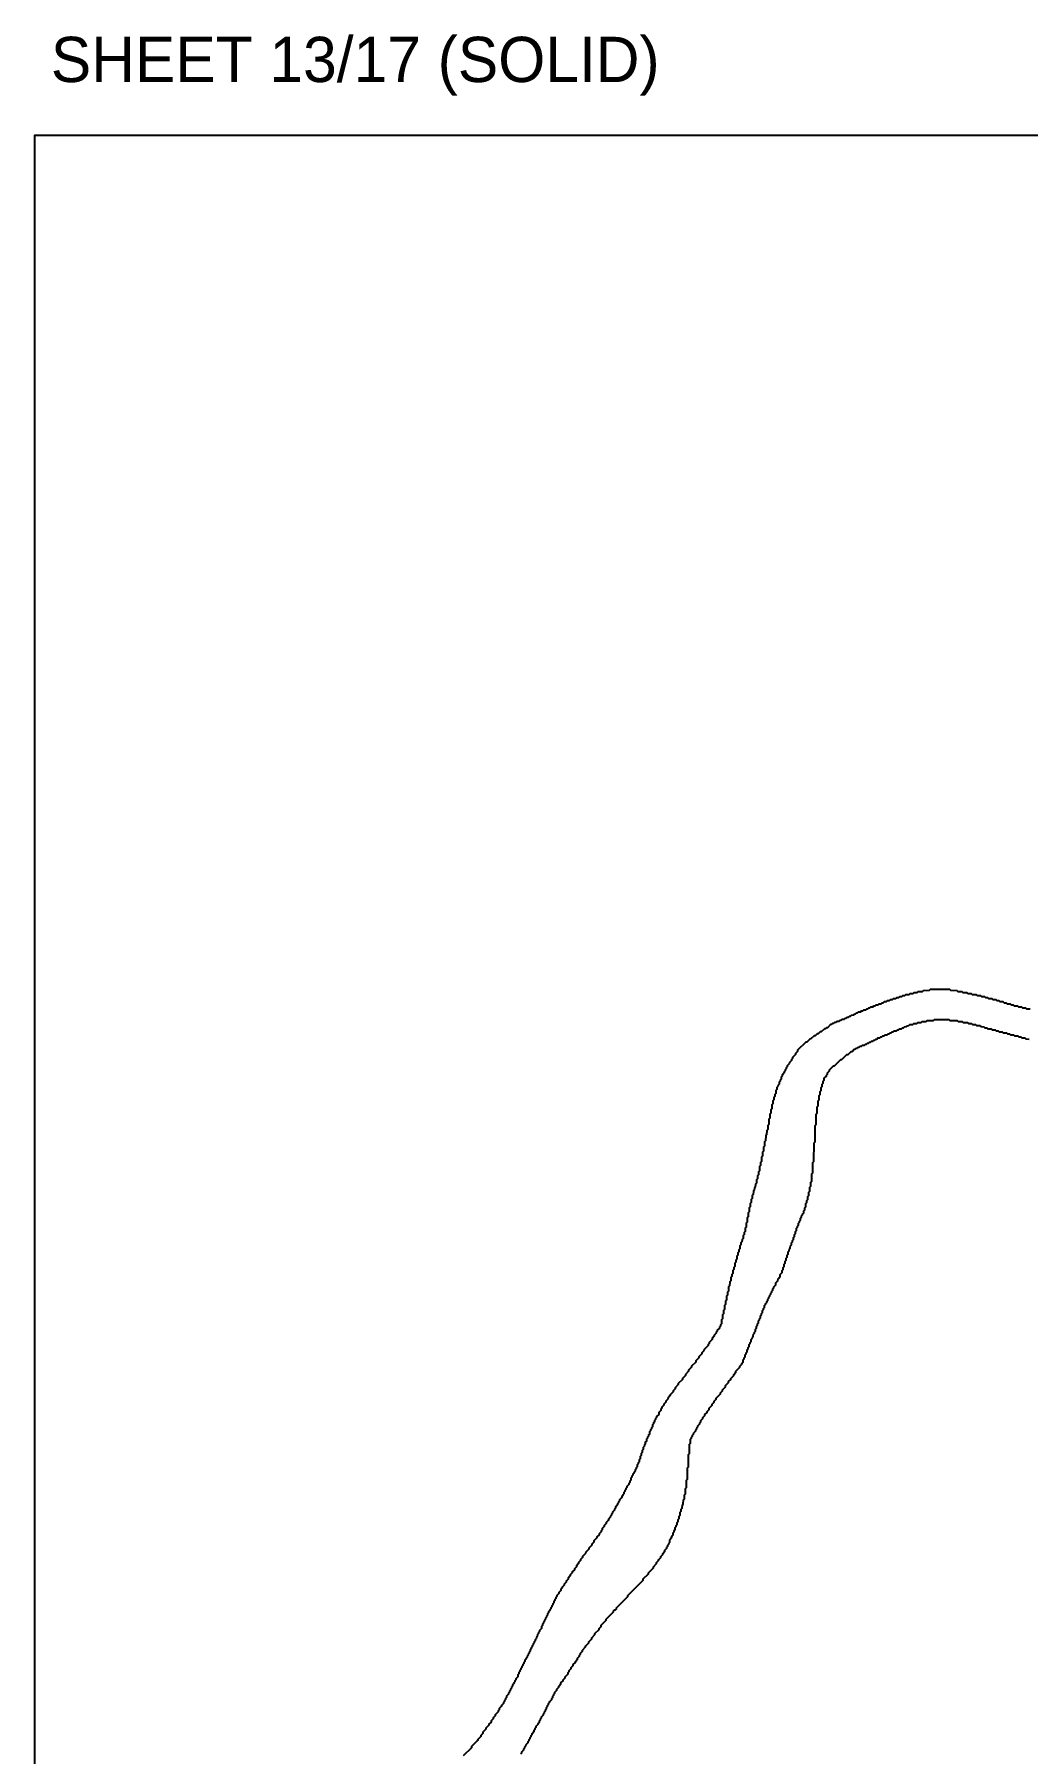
# Model space of a CAD drawing. Header units: millimetres. Extents: x 0 to 6416, y -3898 to 1268.
# Drawn here: x 2598 to 3081, y -2166 to -1330 of the extents above; entities that cross this region are included whole.
import ezdxf

# ---------------------------------------------------------------- set-up
doc = ezdxf.new("R2010")
doc.units = ezdxf.units.MM
for name, color, linetype in [('CUT_OUTER', 1, 'Continuous'), ('ENGRAVE_NEXT', 3, 'Continuous'), ('NOTES', 7, 'Continuous'), ('SHEET_EDGE', 7, 'Continuous')]:
    doc.layers.add(name, color=color, linetype=linetype)

msp = doc.modelspace()

# ---------------------------------------------------------------- linework, layer by layer
at = {"layer": 'CUT_OUTER'}
msp.add_lwpolyline([(3082.4, -1803.89), (3080.9, -1803.87), (3080.4, -1803.39), (3078.9, -1803.37), (3078.4, -1802.89), (3076.9, -1802.87), (3076.4, -1802.39), (3074.9, -1802.37), (3074.4, -1801.89), (3073.4, -1801.88), (3072.9, -1801.39), (3071.4, -1801.37), (3070.9, -1800.89), (3069.9, -1800.88), (3069.4, -1800.39), (3067.9, -1800.37), (3067.4, -1799.89), (3066.4, -1799.88), (3065.9, -1799.39), (3064.4, -1799.37), (3063.9, -1798.89), (3062.4, -1798.87), (3061.9, -1798.39), (3060.9, -1798.38), (3060.4, -1797.89), (3058.9, -1797.88), (3058.4, -1797.39), (3056.9, -1797.38), (3056.4, -1796.89), (3054.4, -1796.87), (3053.9, -1796.39), (3052.4, -1796.38), (3051.9, -1795.89), (3049.9, -1795.87), (3049.4, -1795.39), (3047.4, -1795.38), (3046.9, -1794.89), (3043.9, -1794.88), (3043.4, -1794.39), (3033.9, -1794.39), (3033.4, -1794.87), (3030.4, -1794.89), (3029.9, -1795.37), (3027.9, -1795.39), (3027.4, -1795.87), (3025.9, -1795.89), (3025.4, -1796.37), (3023.9, -1796.39), (3023.4, -1796.87), (3021.9, -1796.89), (3021.4, -1797.38), (3020.4, -1797.39), (3019.9, -1797.87), (3018.9, -1797.89), (3018.4, -1798.37), (3017.4, -1798.39), (3016.9, -1798.87), (3015.9, -1798.89), (3015.4, -1799.37), (3014.4, -1799.39), (3013.9, -1799.87), (3012.9, -1799.89), (3012.4, -1800.37), (3011.4, -1800.39), (3010.9, -1800.88), (3010.37, -1800.9), (3009.9, -1801.37), (3008.9, -1801.39), (3008.4, -1801.87), (3007.4, -1801.89), (3006.9, -1802.38), (3006.37, -1802.4), (3005.9, -1802.87), (3004.9, -1802.89), (3004.4, -1803.37), (3003.9, -1803.38), (3003.4, -1803.87), (3002.87, -1803.9), (3002.4, -1804.37), (3001.4, -1804.38), (3000.9, -1804.87), (3000.37, -1804.9), (2999.9, -1805.37), (2998.9, -1805.39), (2998.4, -1805.87), (2997.9, -1805.88), (2997.4, -1806.37), (2996.87, -1806.4), (2996.4, -1806.87), (2995.4, -1806.88), (2994.9, -1807.37), (2994.4, -1807.38), (2993.9, -1807.87), (2993.4, -1807.88), (2992.9, -1808.37), (2992.37, -1808.4), (2991.9, -1808.87), (2990.9, -1808.88), (2990.4, -1809.37), (2989.87, -1809.4), (2989.4, -1809.87), (2988.4, -1809.89), (2987.9, -1810.38), (2987.38, -1810.4), (2986.9, -1810.88), (2986.4, -1810.88), (2985.9, -1811.38), (2985.4, -1811.39), (2983.9, -1812.87), (2983.4, -1812.88), (2982.9, -1813.37), (2982.4, -1813.38), (2980.9, -1814.87), (2980.4, -1814.88), (2979.4, -1815.87), (2978.9, -1815.88), (2977.9, -1816.87), (2977.4, -1816.88), (2975.9, -1818.37), (2975.38, -1818.4), (2973.9, -1819.87), (2973.38, -1819.9), (2969.4, -1823.88), (2969.37, -1824.4), (2968.38, -1825.4), (2968.37, -1825.9), (2966.88, -1827.4), (2966.87, -1827.9), (2966.38, -1828.4), (2966.37, -1828.9), (2965.4, -1829.88), (2965.37, -1830.4), (2964.38, -1831.4), (2964.37, -1831.9), (2963.88, -1832.4), (2963.87, -1832.9), (2963.38, -1833.4), (2963.37, -1833.9), (2962.88, -1834.4), (2962.87, -1834.9), (2961.9, -1835.88), (2961.87, -1836.4), (2961.39, -1836.9), (2961.37, -1837.9), (2960.9, -1838.37), (2960.87, -1838.9), (2960.38, -1839.4), (2960.37, -1840.4), (2959.9, -1840.87), (2959.87, -1841.4), (2959.38, -1841.9), (2959.37, -1842.9), (2958.88, -1843.4), (2958.87, -1844.9), (2958.38, -1845.4), (2958.37, -1846.4), (2957.88, -1846.9), (2957.87, -1847.9), (2957.38, -1848.4), (2957.37, -1849.9), (2956.88, -1850.4), (2956.87, -1852.4), (2956.38, -1852.9), (2956.37, -1854.4), (2955.88, -1854.9), (2955.86, -1856.9), (2955.38, -1857.4), (2955.36, -1859.9), (2954.88, -1860.4), (2954.86, -1862.4), (2954.38, -1862.9), (2954.36, -1864.9), (2953.88, -1865.4), (2953.86, -1867.9), (2953.38, -1868.4), (2953.36, -1870.4), (2952.88, -1870.9), (2952.86, -1872.9), (2952.38, -1873.4), (2952.36, -1875.4), (2951.88, -1875.9), (2951.86, -1877.9), (2951.38, -1878.4), (2951.36, -1879.9), (2950.88, -1880.4), (2950.85, -1882.4), (2950.38, -1882.9), (2950.36, -1884.4), (2949.88, -1884.9), (2949.86, -1886.4), (2949.38, -1886.9), (2949.35, -1888.4), (2948.88, -1888.9), (2948.85, -1890.4), (2948.38, -1890.9), (2948.36, -1891.9), (2947.88, -1892.4), (2947.86, -1893.9), (2947.38, -1894.4), (2947.36, -1895.9), (2946.88, -1896.4), (2946.86, -1897.9), (2946.38, -1898.4), (2946.36, -1899.9), (2945.88, -1900.4), (2945.86, -1902.4), (2945.38, -1902.9), (2945.36, -1904.9), (2944.88, -1905.4), (2944.85, -1907.4), (2944.38, -1907.9), (2944.35, -1909.9), (2943.88, -1910.4), (2943.85, -1911.9), (2943.38, -1912.4), (2943.36, -1913.4), (2942.88, -1913.9), (2942.86, -1915.4), (2942.38, -1915.9), (2942.36, -1916.9), (2941.88, -1917.4), (2941.86, -1918.4), (2941.38, -1918.9), (2941.36, -1920.4), (2940.88, -1920.9), (2940.86, -1921.9), (2940.38, -1922.4), (2940.36, -1923.4), (2939.88, -1923.9), (2939.86, -1925.4), (2939.38, -1925.9), (2939.36, -1926.9), (2938.88, -1927.4), (2938.86, -1928.9), (2938.38, -1929.4), (2938.37, -1930.4), (2937.88, -1930.9), (2937.86, -1932.4), (2937.38, -1932.9), (2937.37, -1933.9), (2936.88, -1934.4), (2936.87, -1935.9), (2936.38, -1936.4), (2936.37, -1938.4), (2935.88, -1938.9), (2935.87, -1940.9), (2935.38, -1941.4), (2935.37, -1942.9), (2934.88, -1943.4), (2934.87, -1945.4), (2934.38, -1945.9), (2934.37, -1947.4), (2933.88, -1947.9), (2933.86, -1949.9), (2933.38, -1950.4), (2933.36, -1951.9), (2932.88, -1952.4), (2932.86, -1954.4), (2932.38, -1954.9), (2932.35, -1956.9), (2931.87, -1957.4), (2931.86, -1957.9), (2931.37, -1958.4), (2931.36, -1958.9), (2930.38, -1959.9), (2930.36, -1960.4), (2929.88, -1960.9), (2929.86, -1961.4), (2928.9, -1962.37), (2928.86, -1962.9), (2927.88, -1963.9), (2927.86, -1964.4), (2926.38, -1965.9), (2926.37, -1966.4), (2925.88, -1966.9), (2925.86, -1967.4), (2923.9, -1969.37), (2923.87, -1969.9), (2922.88, -1970.9), (2922.87, -1971.4), (2921.4, -1972.87), (2921.37, -1973.4), (2919.88, -1974.9), (2919.87, -1975.4), (2917.9, -1977.37), (2917.87, -1977.9), (2916.38, -1979.4), (2916.37, -1979.9), (2914.88, -1981.4), (2914.87, -1981.9), (2913.38, -1983.4), (2913.37, -1983.9), (2911.4, -1985.88), (2911.37, -1986.4), (2909.88, -1987.9), (2909.87, -1988.4), (2908.88, -1989.4), (2908.87, -1989.9), (2907.38, -1991.4), (2907.37, -1991.9), (2906.4, -1992.88), (2906.37, -1993.4), (2905.38, -1994.4), (2905.37, -1994.9), (2904.38, -1995.9), (2904.37, -1996.4), (2903.38, -1997.4), (2903.37, -1997.9), (2902.88, -1998.4), (2902.87, -1998.9), (2901.89, -1999.9), (2901.87, -2000.9), (2900.88, -2001.9), (2900.87, -2002.4), (2900.38, -2002.9), (2900.37, -2003.4), (2899.88, -2003.9), (2899.87, -2004.4), (2899.4, -2004.87), (2899.37, -2005.4), (2898.88, -2005.9), (2898.87, -2006.9), (2898.4, -2007.37), (2898.37, -2007.9), (2897.88, -2008.4), (2897.87, -2008.9), (2897.38, -2009.4), (2897.37, -2010.4), (2896.9, -2010.87), (2896.87, -2011.4), (2896.38, -2011.9), (2896.37, -2012.4), (2895.88, -2012.9), (2895.87, -2013.9), (2895.38, -2014.4), (2895.37, -2015.4), (2894.9, -2015.86), (2894.87, -2016.4), (2894.38, -2016.9), (2894.37, -2017.9), (2893.88, -2018.4), (2893.87, -2019.4), (2893.38, -2019.9), (2893.36, -2020.9), (2892.88, -2021.4), (2892.86, -2022.4), (2892.38, -2022.9), (2892.36, -2023.9), (2891.9, -2024.36), (2891.86, -2024.9), (2891.38, -2025.4), (2891.36, -2026.4), (2890.88, -2026.9), (2890.86, -2027.4), (2890.4, -2027.86), (2890.36, -2028.4), (2889.88, -2028.9), (2889.86, -2029.4), (2889.38, -2029.9), (2889.36, -2030.4), (2888.88, -2030.9), (2888.87, -2031.4), (2888.38, -2031.9), (2888.36, -2032.9), (2887.9, -2033.36), (2887.86, -2033.9), (2887.38, -2034.4), (2887.36, -2034.9), (2886.38, -2035.9), (2886.36, -2036.4), (2885.88, -2036.9), (2885.86, -2037.4), (2885.38, -2037.9), (2885.36, -2038.4), (2884.88, -2038.9), (2884.86, -2039.4), (2884.38, -2039.9), (2884.36, -2040.4), (2883.88, -2040.9), (2883.86, -2041.4), (2882.88, -2042.4), (2882.86, -2042.9), (2882.38, -2043.4), (2882.36, -2043.9), (2881.88, -2044.4), (2881.86, -2044.9), (2880.88, -2045.9), (2880.86, -2046.4), (2880.38, -2046.9), (2880.36, -2047.4), (2879.38, -2048.4), (2879.36, -2048.9), (2878.88, -2049.4), (2878.86, -2049.9), (2878.38, -2050.4), (2878.36, -2050.9), (2877.4, -2051.87), (2877.36, -2052.4), (2876.38, -2053.4), (2876.36, -2053.9), (2875.38, -2054.9), (2875.36, -2055.4), (2874.38, -2056.4), (2874.36, -2056.9), (2873.88, -2057.4), (2873.86, -2057.9), (2872.9, -2058.87), (2872.86, -2059.4), (2871.88, -2060.4), (2871.86, -2060.9), (2870.38, -2062.4), (2870.36, -2062.9), (2869.38, -2063.9), (2869.36, -2064.4), (2867.9, -2065.87), (2867.86, -2066.4), (2866.38, -2067.9), (2866.37, -2068.4), (2864.88, -2069.9), (2864.87, -2070.4), (2863.9, -2071.37), (2863.87, -2071.9), (2862.88, -2072.9), (2862.87, -2073.4), (2861.88, -2074.4), (2861.87, -2074.9), (2860.88, -2075.9), (2860.87, -2076.4), (2859.88, -2077.4), (2859.87, -2077.9), (2858.88, -2078.9), (2858.87, -2079.4), (2857.88, -2080.4), (2857.87, -2080.9), (2856.88, -2081.9), (2856.87, -2082.4), (2855.88, -2083.4), (2855.87, -2083.9), (2854.88, -2084.9), (2854.87, -2085.4), (2854.38, -2085.9), (2854.37, -2086.4), (2853.4, -2087.38), (2853.37, -2087.9), (2852.38, -2088.9), (2852.37, -2089.4), (2851.88, -2089.9), (2851.87, -2090.4), (2851.38, -2090.9), (2851.37, -2091.4), (2850.88, -2091.9), (2850.87, -2092.4), (2850.38, -2092.9), (2850.37, -2093.4), (2849.88, -2093.9), (2849.87, -2094.4), (2849.38, -2094.9), (2849.37, -2095.4), (2848.88, -2095.9), (2848.87, -2096.4), (2848.38, -2096.9), (2848.37, -2097.4), (2847.88, -2097.9), (2847.87, -2098.4), (2847.38, -2098.9), (2847.37, -2099.4), (2846.88, -2099.9), (2846.87, -2100.4), (2846.38, -2100.9), (2846.37, -2101.4), (2845.88, -2101.9), (2845.87, -2102.4), (2845.4, -2102.87), (2845.37, -2103.4), (2844.88, -2103.9), (2844.87, -2104.9), (2843.88, -2105.9), (2843.87, -2106.4), (2843.4, -2106.87), (2843.37, -2107.4), (2842.89, -2107.9), (2842.87, -2108.9), (2842.4, -2109.37), (2842.37, -2109.9), (2841.88, -2110.4), (2841.87, -2110.9), (2841.38, -2111.4), (2841.37, -2111.9), (2840.88, -2112.4), (2840.87, -2112.9), (2840.38, -2113.4), (2840.37, -2113.9), (2839.88, -2114.4), (2839.87, -2114.9), (2839.38, -2115.4), (2839.37, -2115.9), (2838.88, -2116.4), (2838.87, -2116.9), (2838.38, -2117.4), (2838.37, -2117.9), (2837.88, -2118.4), (2837.87, -2118.9), (2837.38, -2119.4), (2837.37, -2119.9), (2836.88, -2120.4), (2836.87, -2120.9), (2836.38, -2121.4), (2836.37, -2121.9), (2835.88, -2122.4), (2835.87, -2122.9), (2835.38, -2123.4), (2835.37, -2123.9), (2834.88, -2124.4), (2834.87, -2124.9), (2834.38, -2125.4), (2834.37, -2125.9), (2833.88, -2126.4), (2833.87, -2126.9), (2833.38, -2127.4), (2833.37, -2128.4), (2832.38, -2129.4), (2832.37, -2129.9), (2831.88, -2130.4), (2831.87, -2130.9), (2831.38, -2131.4), (2831.37, -2131.9), (2830.88, -2132.4), (2830.87, -2132.9), (2830.38, -2133.4), (2830.37, -2133.9), (2829.88, -2134.4), (2829.87, -2134.9), (2829.38, -2135.4), (2829.37, -2135.9), (2828.88, -2136.4), (2828.87, -2136.9), (2827.88, -2137.9), (2827.87, -2138.4), (2827.38, -2138.9), (2827.37, -2139.4), (2826.88, -2139.9), (2826.87, -2140.4), (2826.38, -2140.9), (2826.37, -2141.4), (2825.4, -2142.37), (2825.37, -2142.9), (2824.38, -2143.9), (2824.37, -2144.4), (2823.88, -2144.9), (2823.86, -2145.4), (2822.38, -2146.9), (2822.37, -2147.4), (2821.38, -2148.4), (2821.37, -2148.9), (2820.38, -2149.9), (2820.37, -2150.4), (2819.38, -2151.4), (2819.37, -2151.9), (2817.9, -2153.37), (2817.87, -2153.9), (2816.38, -2155.4), (2816.37, -2155.9), (2815.38, -2156.9), (2815.36, -2157.4), (2813.88, -2158.9), (2813.86, -2159.4), (2810.9, -2162.37), (2810.86, -2162.9), (2806.9, -2166.87)], dxfattribs=at)
at = {"layer": 'ENGRAVE_NEXT'}
msp.add_lwpolyline([(2834.88, -2165.9), (2835.37, -2165.4), (2835.38, -2164.9), (2836.36, -2163.9), (2836.38, -2163.4), (2836.87, -2162.9), (2836.88, -2162.4), (2837.37, -2161.9), (2837.38, -2161.4), (2838.36, -2160.4), (2838.38, -2159.9), (2838.87, -2159.4), (2838.88, -2158.9), (2839.37, -2158.4), (2839.38, -2157.9), (2839.87, -2157.4), (2839.88, -2156.9), (2840.37, -2156.4), (2840.38, -2155.9), (2841.36, -2154.9), (2841.38, -2154.4), (2841.87, -2153.9), (2841.88, -2153.4), (2842.37, -2152.9), (2842.38, -2152.4), (2843.36, -2151.4), (2843.38, -2150.9), (2843.87, -2150.4), (2843.88, -2149.9), (2844.37, -2149.4), (2844.38, -2148.9), (2844.87, -2148.4), (2844.88, -2147.9), (2845.86, -2146.9), (2845.88, -2146.4), (2846.37, -2145.9), (2846.38, -2145.4), (2846.87, -2144.9), (2846.88, -2144.4), (2847.37, -2143.9), (2847.38, -2143.4), (2847.87, -2142.9), (2847.88, -2142.4), (2848.37, -2141.9), (2848.38, -2141.4), (2848.87, -2140.9), (2848.88, -2140.4), (2849.87, -2139.4), (2849.88, -2138.9), (2850.37, -2138.4), (2850.38, -2137.9), (2850.87, -2137.4), (2850.88, -2136.9), (2851.37, -2136.4), (2851.38, -2135.9), (2852.37, -2134.9), (2852.38, -2134.4), (2853.37, -2133.4), (2853.38, -2132.9), (2854.37, -2131.9), (2854.38, -2131.4), (2855.37, -2130.4), (2855.38, -2129.9), (2856.36, -2128.9), (2856.38, -2128.4), (2857.86, -2126.9), (2857.88, -2126.4), (2858.37, -2125.9), (2858.38, -2125.4), (2859.36, -2124.4), (2859.38, -2123.9), (2860.36, -2122.9), (2860.38, -2122.4), (2861.36, -2121.4), (2861.38, -2120.9), (2862.36, -2119.9), (2862.4, -2119.37), (2863.36, -2118.4), (2863.38, -2117.9), (2863.87, -2117.4), (2863.88, -2116.9), (2864.86, -2115.9), (2864.88, -2115.4), (2866.36, -2113.9), (2866.38, -2113.4), (2867.86, -2111.9), (2867.88, -2111.4), (2869.36, -2109.9), (2869.38, -2109.4), (2870.86, -2107.9), (2870.9, -2107.37), (2872.86, -2105.4), (2872.88, -2104.9), (2873.86, -2103.9), (2873.9, -2103.37), (2876.36, -2100.9), (2876.4, -2100.37), (2879.85, -2096.9), (2879.9, -2096.37), (2880.4, -2095.87), (2880.9, -2095.84), (2881.34, -2095.4), (2881.4, -2094.86), (2886.85, -2089.4), (2886.9, -2088.86), (2894.34, -2081.4), (2894.4, -2080.86), (2896.84, -2078.4), (2896.9, -2077.86), (2899.34, -2075.4), (2899.37, -2074.9), (2900.84, -2073.4), (2900.86, -2072.9), (2901.84, -2071.9), (2901.87, -2071.4), (2902.84, -2070.4), (2902.87, -2069.9), (2903.84, -2068.9), (2903.86, -2068.4), (2904.84, -2067.4), (2904.9, -2066.85), (2905.83, -2065.9), (2905.86, -2065.4), (2906.34, -2064.9), (2906.36, -2064.4), (2906.84, -2063.9), (2906.9, -2063.33), (2907.34, -2062.9), (2907.37, -2061.9), (2907.85, -2061.4), (2907.87, -2060.9), (2908.34, -2060.4), (2908.4, -2059.84), (2908.84, -2059.4), (2908.87, -2058.4), (2909.35, -2057.9), (2909.4, -2057.34), (2909.84, -2056.9), (2909.87, -2055.9), (2910.35, -2055.4), (2910.4, -2054.84), (2910.84, -2054.4), (2910.87, -2053.4), (2911.34, -2052.9), (2911.37, -2051.9), (2911.84, -2051.4), (2911.87, -2050.4), (2912.34, -2049.9), (2912.37, -2048.4), (2912.85, -2047.9), (2912.87, -2046.9), (2913.34, -2046.4), (2913.37, -2044.9), (2913.84, -2044.4), (2913.87, -2042.4), (2914.35, -2041.9), (2914.37, -2039.9), (2914.85, -2039.4), (2914.88, -2036.9), (2915.35, -2036.4), (2915.38, -2032.9), (2915.85, -2032.4), (2915.88, -2026.9), (2916.36, -2026.4), (2916.38, -2020.4), (2916.86, -2019.9), (2916.89, -2015.4), (2917.37, -2014.9), (2917.39, -2012.9), (2917.88, -2012.4), (2917.88, -2011.9), (2918.37, -2011.4), (2918.38, -2010.9), (2918.87, -2010.4), (2918.88, -2009.9), (2919.87, -2008.9), (2919.88, -2008.4), (2920.37, -2007.9), (2920.38, -2007.4), (2920.87, -2006.9), (2920.88, -2006.4), (2921.87, -2005.4), (2921.88, -2004.9), (2922.37, -2004.4), (2922.38, -2003.9), (2923.37, -2002.9), (2923.38, -2002.4), (2924.37, -2001.4), (2924.38, -2000.9), (2925.37, -1999.9), (2925.4, -1999.37), (2926.37, -1998.4), (2926.38, -1997.9), (2927.87, -1996.4), (2927.88, -1995.9), (2928.87, -1994.9), (2928.88, -1994.4), (2929.87, -1993.4), (2929.88, -1992.9), (2931.87, -1990.9), (2931.88, -1990.4), (2932.87, -1989.4), (2932.88, -1988.9), (2934.37, -1987.4), (2934.4, -1986.87), (2935.87, -1985.4), (2935.88, -1984.9), (2936.87, -1983.9), (2936.88, -1983.4), (2938.37, -1981.9), (2938.38, -1981.4), (2939.37, -1980.4), (2939.4, -1979.87), (2941.36, -1977.9), (2941.38, -1977.4), (2942.36, -1976.4), (2942.38, -1975.9), (2942.86, -1975.4), (2942.88, -1974.4), (2943.37, -1973.9), (2943.4, -1973.36), (2943.87, -1972.9), (2943.88, -1971.9), (2944.37, -1971.4), (2944.4, -1970.87), (2944.87, -1970.4), (2944.88, -1969.4), (2945.37, -1968.9), (2945.4, -1968.37), (2945.87, -1967.9), (2945.88, -1966.9), (2946.37, -1966.4), (2946.4, -1965.87), (2946.87, -1965.4), (2946.88, -1964.4), (2947.37, -1963.9), (2947.4, -1963.37), (2947.87, -1962.9), (2947.88, -1961.9), (2948.37, -1961.4), (2948.4, -1960.87), (2948.87, -1960.4), (2948.88, -1959.4), (2949.37, -1958.9), (2949.38, -1957.9), (2949.87, -1957.4), (2949.9, -1956.87), (2950.37, -1956.4), (2950.38, -1955.4), (2950.87, -1954.9), (2950.9, -1954.37), (2951.37, -1953.9), (2951.38, -1952.9), (2951.87, -1952.4), (2951.9, -1951.87), (2952.37, -1951.4), (2952.38, -1950.4), (2952.87, -1949.9), (2952.9, -1949.37), (2953.37, -1948.9), (2953.38, -1947.9), (2953.87, -1947.4), (2953.88, -1946.9), (2954.37, -1946.4), (2954.38, -1945.9), (2954.87, -1945.4), (2954.88, -1944.9), (2955.37, -1944.4), (2955.38, -1943.9), (2955.87, -1943.4), (2955.88, -1942.9), (2956.37, -1942.4), (2956.38, -1941.9), (2956.87, -1941.4), (2956.88, -1940.9), (2957.37, -1940.4), (2957.38, -1939.9), (2957.87, -1939.4), (2957.88, -1938.9), (2958.86, -1937.9), (2958.88, -1936.9), (2959.86, -1935.9), (2959.88, -1934.9), (2960.86, -1933.9), (2960.88, -1932.9), (2961.85, -1931.9), (2961.88, -1930.9), (2962.36, -1930.4), (2962.38, -1929.4), (2962.86, -1928.9), (2962.88, -1927.9), (2963.36, -1927.4), (2963.38, -1926.4), (2963.86, -1925.9), (2963.88, -1924.9), (2964.36, -1924.4), (2964.38, -1923.4), (2964.86, -1922.9), (2964.88, -1921.9), (2965.36, -1921.4), (2965.38, -1920.4), (2965.86, -1919.9), (2965.88, -1918.9), (2966.36, -1918.4), (2966.38, -1917.4), (2966.86, -1916.9), (2966.9, -1916.36), (2967.36, -1915.9), (2967.38, -1914.9), (2967.86, -1914.4), (2967.88, -1913.4), (2968.36, -1912.9), (2968.38, -1911.9), (2968.86, -1911.4), (2968.88, -1910.4), (2969.36, -1909.9), (2969.4, -1909.36), (2969.86, -1908.9), (2969.88, -1907.9), (2970.36, -1907.4), (2970.4, -1906.85), (2970.86, -1906.4), (2970.88, -1905.4), (2971.36, -1904.9), (2971.37, -1904.4), (2971.86, -1903.9), (2971.9, -1903.35), (2972.35, -1902.9), (2972.37, -1901.9), (2972.85, -1901.4), (2972.87, -1900.4), (2973.35, -1899.9), (2973.38, -1898.4), (2973.85, -1897.9), (2973.87, -1896.9), (2974.35, -1896.4), (2974.38, -1894.9), (2974.85, -1894.4), (2974.88, -1892.9), (2975.35, -1892.4), (2975.38, -1890.4), (2975.85, -1889.9), (2975.88, -1887.9), (2976.35, -1887.4), (2976.38, -1883.9), (2976.85, -1883.4), (2976.88, -1878.4), (2977.35, -1877.9), (2977.38, -1868.9), (2977.86, -1868.4), (2977.88, -1860.4), (2978.36, -1859.9), (2978.38, -1854.9), (2978.86, -1854.4), (2978.88, -1851.4), (2979.37, -1850.9), (2979.38, -1848.4), (2979.87, -1847.9), (2979.89, -1845.9), (2980.37, -1845.4), (2980.39, -1843.9), (2980.87, -1843.4), (2980.89, -1841.9), (2981.37, -1841.4), (2981.39, -1840.4), (2981.87, -1839.9), (2981.89, -1838.9), (2982.38, -1838.4), (2982.39, -1837.4), (2983.37, -1836.4), (2983.39, -1835.9), (2983.88, -1835.4), (2983.89, -1834.9), (2984.88, -1833.9), (2984.9, -1833.38), (2986.88, -1831.4), (2987.4, -1831.37), (2990.38, -1828.4), (2990.9, -1828.37), (2993.38, -1825.9), (2993.9, -1825.87), (2995.38, -1824.4), (2995.9, -1824.38), (2996.9, -1823.39), (2997.4, -1823.38), (2997.9, -1822.89), (2998.4, -1822.88), (2998.9, -1822.38), (2999.4, -1822.38), (2999.88, -1821.9), (3000.4, -1821.88), (3000.9, -1821.39), (3001.9, -1821.37), (3002.37, -1820.9), (3002.9, -1820.87), (3003.4, -1820.38), (3003.9, -1820.37), (3004.4, -1819.88), (3004.9, -1819.87), (3005.4, -1819.38), (3005.9, -1819.38), (3006.4, -1818.88), (3006.9, -1818.88), (3007.4, -1818.38), (3007.9, -1818.38), (3008.4, -1817.89), (3009.4, -1817.87), (3009.87, -1817.4), (3010.4, -1817.37), (3010.9, -1816.88), (3011.4, -1816.88), (3011.9, -1816.39), (3012.9, -1816.37), (3013.37, -1815.9), (3013.9, -1815.87), (3014.4, -1815.38), (3014.9, -1815.38), (3015.4, -1814.88), (3015.9, -1814.88), (3016.4, -1814.39), (3017.4, -1814.37), (3017.88, -1813.9), (3018.4, -1813.88), (3018.9, -1813.39), (3019.9, -1813.37), (3020.38, -1812.9), (3020.9, -1812.88), (3021.4, -1812.39), (3022.4, -1812.38), (3022.88, -1811.9), (3023.4, -1811.88), (3023.9, -1811.39), (3025.4, -1811.38), (3025.9, -1810.89), (3027.4, -1810.88), (3027.9, -1810.39), (3029.4, -1810.38), (3029.9, -1809.89), (3031.9, -1809.88), (3032.4, -1809.39), (3035.4, -1809.38), (3035.9, -1808.89), (3037.9, -1808.89), (3042.9, -1808.89), (3043.4, -1809.38), (3046.9, -1809.39), (3047.4, -1809.88), (3049.4, -1809.89), (3049.9, -1810.38), (3051.9, -1810.39), (3052.4, -1810.88), (3053.9, -1810.89), (3054.4, -1811.38), (3055.9, -1811.39), (3056.4, -1811.88), (3057.9, -1811.89), (3058.4, -1812.38), (3059.9, -1812.39), (3060.4, -1812.88), (3061.4, -1812.89), (3061.9, -1813.37), (3063.4, -1813.39), (3063.9, -1813.87), (3065.4, -1813.89), (3065.9, -1814.38), (3066.9, -1814.39), (3067.4, -1814.87), (3068.9, -1814.89), (3069.4, -1815.37), (3070.9, -1815.39), (3071.4, -1815.88), (3072.4, -1815.89), (3072.9, -1816.37), (3074.4, -1816.39), (3074.9, -1816.87), (3076.4, -1816.89), (3076.9, -1817.38), (3077.9, -1817.39), (3078.4, -1817.87), (3079.9, -1817.89), (3080.4, -1818.37), (3081.9, -1818.39)], dxfattribs=at)
at = {"layer": 'SHEET_EDGE'}
msp.add_lwpolyline([(2598.4, -2598.4), (3817.6, -2598.4), (3817.6, -1379.2), (2598.4, -1379.2)], close=True, dxfattribs=at)

# ---------------------------------------------------------------- texts
at = {"layer": 'NOTES'}
msp.add_text('SHEET 13/17 (SOLID)', height=22, dxfattribs=at).set_placement((2606.4, -1353.2))

doc.saveas('drawing.dxf')
